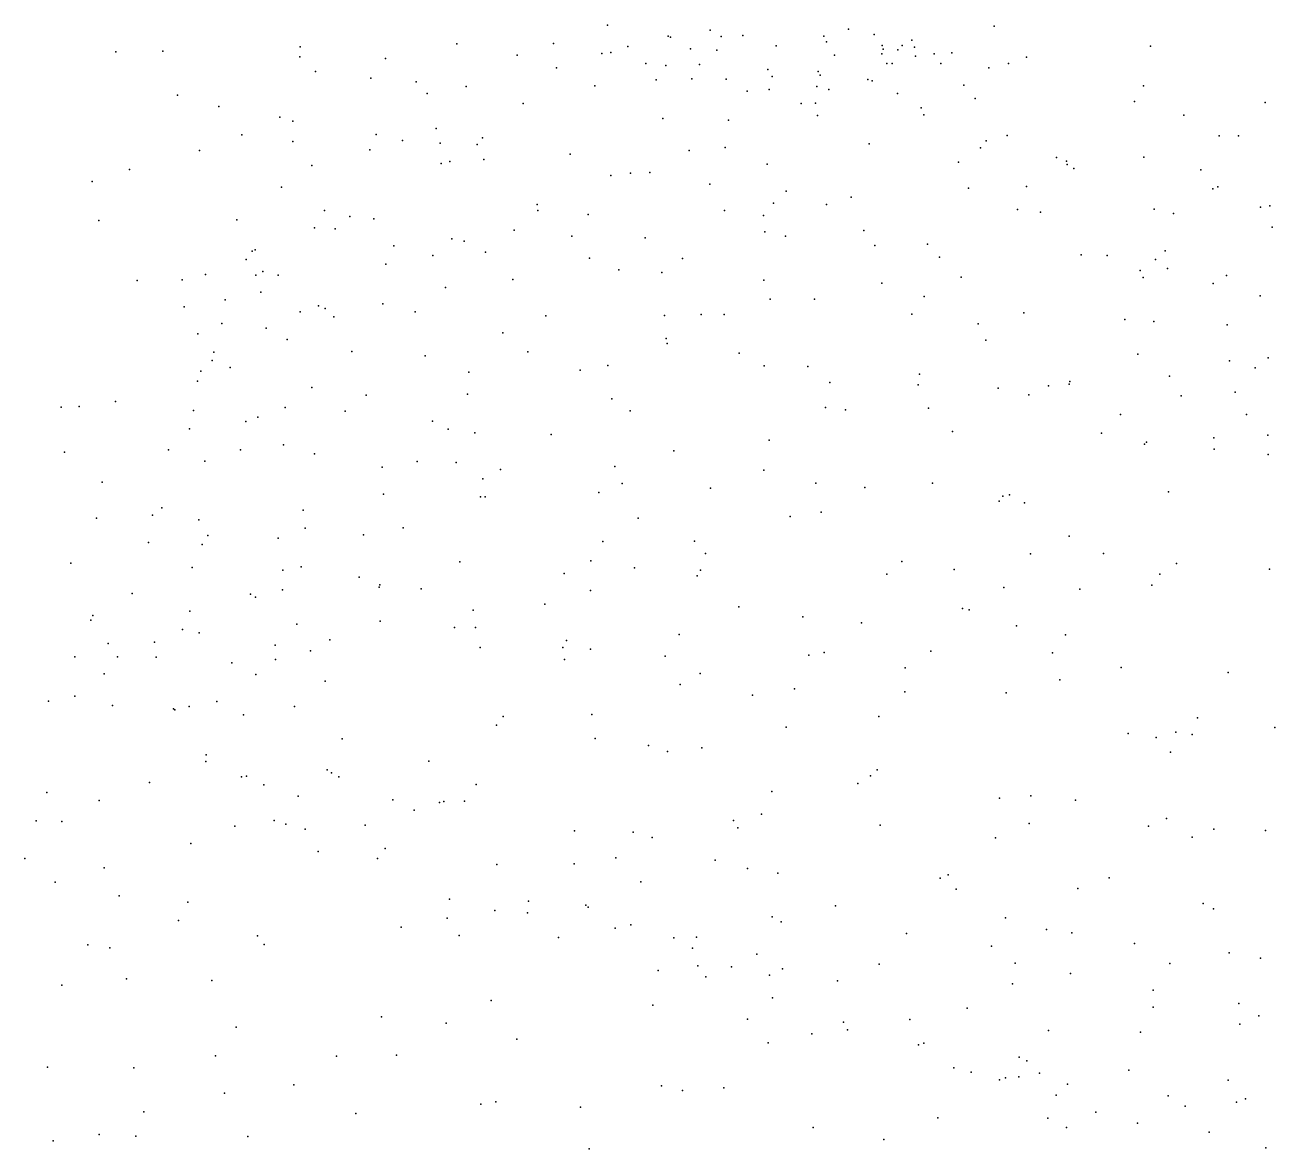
# Model space of a CAD drawing. Header units: metres. Extents: x -24.3 to 24.3, y -27.7 to 27.7.
# Drawn here: x -3.337 to -0.574, y -15.297 to -12.814 of the extents above; entities that cross this region are included whole.
import ezdxf

# ---------------------------------------------------------------- set-up
doc = ezdxf.new("R2010")
doc.units = ezdxf.units.M

msp = doc.modelspace()

# ---------------------------------------------------------------- linework, layer by layer
for p in [(-2.0495, -12.8142, 18.5923), (-1.195, -12.8166, 15.6029), (-1.9159, -12.8392, 18.5172), (-1.9105, -12.8414, 12.6291), (-1.8226, -12.8258, 11.7365), (-1.7985, -12.8395, 19.2361), (-1.7506, -12.8376, 8.8572), (-1.5715, -12.8388, -0.3524), (-1.5169, -12.8231, 19.1981), (-1.4603, -12.8353, 8.8111), (-3.136, -12.8735, -6.1347), (-3.0321, -12.872, 13.6687), (-2.7289, -12.8626, -1.1438), (-2.3823, -12.8558, -0.7995), (-2.1688, -12.8547, 12.8676), (-2.005, -12.8619, 19.1128), (-1.8663, -12.8671, 12.3477), (-1.808, -12.8695, -1.8786), (-1.6765, -12.8605, 18.4674), (-1.5656, -12.8516, 12.6956), (-1.4427, -12.8597, 19.0082), (-1.4401, -12.8675, 14.8204), (-1.4077, -12.869, 18.6248), (-1.3987, -12.8598, 14.5998), (-1.3767, -12.848, 18.9059), (-1.3712, -12.8629, 18.7721), (-0.8494, -12.8606, 9.5779), (-2.7297, -12.8848, 10.5129), (-2.5405, -12.888, 10.914), (-2.249, -12.8805, 11.5452), (-2.0625, -12.8774, 18.9573), (-2.0423, -12.875, 18.7533), (-1.9651, -12.8993, -6.3956), (-1.8464, -12.9011, 19.1057), (-1.5482, -12.8811, 12.4145), (-1.4436, -12.878, -1.7617), (-1.4326, -12.8993, 14.1138), (-1.4201, -12.899, 11.4258), (-1.3691, -12.8831, 13.865), (-1.3273, -12.8778, -0.2564), (-1.3131, -12.899, 11.2115), (-1.2887, -12.876, 13.6518), (-1.1632, -12.8991, -6.6863), (-1.1232, -12.8855, 10.5206), (-2.6948, -12.9167, -2.0719), (-2.1621, -12.9087, 11.7577), (-1.9206, -12.9034, 12.1083), (-1.6952, -12.9126, 19.0935), (-1.6858, -12.9279, 18.5821), (-1.5843, -12.9169, 15.1872), (-1.5793, -12.9253, 18.952), (-1.207, -12.9085, 13.2268), (-2.5729, -12.9313, -6.2141), (-2.4726, -12.9398, 11.2025), (-2.3617, -12.9498, 13.0032), (-2.0775, -12.9483, -0.5101), (-1.9418, -12.9356, 18.9021), (-1.8633, -12.9332, 18.8082), (-1.7871, -12.9336, 18.6951), (-1.6925, -12.9568, 18.9812), (-1.5871, -12.9497, 14.4989), (-1.5603, -12.9565, 18.7492), (-1.4739, -12.9346, -6.597), (-1.465, -12.9375, 11.6608), (-1.2624, -12.9472, 12.9556), (-0.865, -12.9486, 9.1432), (-3.0004, -12.9694, -1.4956), (-2.4482, -12.9658, 9.3471), (-1.7406, -12.9606, 18.8349), (-1.4089, -12.9657, 15.6044), (-1.237, -12.9764, 15.9245), (-0.8849, -12.983, 10.1796), (-2.9085, -12.9942, 13.5328), (-2.2364, -12.9879, 12.4192), (-1.6215, -12.9878, 14.0429), (-1.5902, -12.987, 15.4048), (-1.3565, -12.997, 12.156), (-0.596, -12.9854, -1.7947), (-2.7741, -13.0175, 10.2045), (-2.7452, -13.0265, 13.3178), (-1.9277, -13.0209, -0.361), (-1.7825, -13.0247, 15.2248), (-1.5853, -13.014, 8.8831), (-1.3506, -13.0129, 13.3817), (-0.7759, -13.0134, 9.9826), (-2.858, -13.0567, -2.0167), (-2.5611, -13.0561, 13.1345), (-2.4284, -13.0427, -1.9692), (-2.3259, -13.0636, 12.116), (-1.1662, -13.0585, 11.2362), (-0.6976, -13.0592, 9.5022), (-0.6553, -13.0589, 9.78), (-2.9514, -13.0911, -1.2449), (-2.7448, -13.0713, 10.6274), (-2.5746, -13.09, 11.6094), (-2.5029, -13.0697, -0.8048), (-2.4198, -13.0749, 11.8992), (-2.3375, -13.0779, -6.254), (-1.8694, -13.0915, 14.2033), (-1.7892, -13.0846, 13.9052), (-1.471, -13.077, 15.8381), (-1.2254, -13.0859, -1.5956), (-1.2124, -13.0704, 12.4999), (-2.417, -13.1204, 12.6153), (-2.3982, -13.1155, 12.3303), (-2.3231, -13.111, -0.6392), (-2.1318, -13.0994, -1.8651), (-1.6967, -13.1219, 13.6836), (-1.2739, -13.1173, 11.9686), (-1.0572, -13.1068, 10.9878), (-1.0352, -13.1153, 8.9702), (-1.0338, -13.1227, -6.8155), (-0.8645, -13.106, -0.1014), (-3.1062, -13.1336, -6.1257), (-2.7028, -13.1245, -0.9633), (-2.0426, -13.147, -6.3706), (-1.9989, -13.1412, 14.3752), (-1.956, -13.1403, 15.322), (-1.0192, -13.1309, 16.3118), (-0.7381, -13.1342, -6.8402), (-3.1887, -13.1601, -1.4951), (-2.7705, -13.1721, 11.1737), (-1.8234, -13.1661, 15.5882), (-1.252, -13.1749, 16.1818), (-1.1234, -13.1706, 11.494), (-0.7118, -13.1762, -1.5374), (-0.701, -13.1715, 10.1696), (-1.6546, -13.1816, -6.5468), (-1.5112, -13.1947, 13.1797), (-2.6754, -13.2238, 12.0005), (-2.2053, -13.2107, 14.8461), (-2.2034, -13.2237, 9.2014), (-2.0926, -13.2331, 14.0079), (-1.7914, -13.224, -0.1661), (-1.6829, -13.2075, 8.9415), (-1.5654, -13.2108, -1.607), (-1.1435, -13.222, 12.2243), (-1.0926, -13.2273, -1.482), (-0.8411, -13.2211, 10.7498), (-0.7986, -13.2307, 16.5669), (-0.6063, -13.2169, 9.9606), (-0.5858, -13.214, -0.1583), (-3.1741, -13.2458, -2.2759), (-2.8687, -13.2443, -6.1467), (-2.6191, -13.2372, -6.1746), (-2.5658, -13.2426, 12.4975), (-1.7045, -13.2347, 15.9574), (-0.5806, -13.2611, 9.3818), (-2.6975, -13.2623, 12.9318), (-2.6512, -13.2643, 12.2466), (-2.3939, -13.2867, -2.0217), (-2.256, -13.2677, 14.1595), (-2.1282, -13.2809, 15.4816), (-1.9662, -13.2843, 13.7079), (-1.7016, -13.2713, 13.3097), (-1.6562, -13.2805, 0.0126), (-1.483, -13.268, 16.154), (-2.8351, -13.3136, -0.9936), (-2.8282, -13.3106, 10.5834), (-2.5217, -13.3024, -0.7184), (-2.3661, -13.2916, 14.6757), (-2.3191, -13.3158, 15.3075), (-1.459, -13.3016, 0.1659), (-1.3423, -13.298, 8.8084), (-0.8172, -13.3131, 0.0941), (-2.8482, -13.3323, 10.8895), (-2.5395, -13.3424, 9.6088), (-2.436, -13.3233, 14.9345), (-2.0893, -13.3295, -1.7316), (-1.884, -13.3297, -1.6296), (-1.3158, -13.3271, 12.9147), (-1.0025, -13.3221, 11.8411), (-0.9449, -13.3237, 11.4569), (-0.8382, -13.3325, 10.979), (-2.9379, -13.3654, -2.2716), (-2.8266, -13.367, 11.5809), (-2.8114, -13.3588, 10.2172), (-2.7777, -13.3667, 13.1858), (-2.0243, -13.3552, -0.2406), (-1.9294, -13.3609, 15.9968), (-1.2683, -13.3712, -1.3914), (-0.8725, -13.3565, 8.9109), (-0.8116, -13.3519, -6.798), (-0.6817, -13.3679, 10.5164), (-3.0891, -13.3788, -1.1682), (-2.9899, -13.3772, 13.4299), (-2.4074, -13.3938, 13.9464), (-2.2592, -13.3764, -0.4682), (-1.7044, -13.378, -1.5007), (-1.4436, -13.3844, -6.6099), (-0.8657, -13.3722, -1.365), (-0.7112, -13.3853, 16.7672), (-2.8944, -13.4217, 11.3224), (-2.8156, -13.4045, 11.8149), (-1.6904, -13.42, 13.0758), (-1.592, -13.4197, 0.299), (-1.3497, -13.4139, 16.343), (-0.6072, -13.4125, -0.0162), (-2.9852, -13.4368, 13.8716), (-2.7289, -13.4478, 12.4801), (-2.6886, -13.4347, 14.7177), (-2.6734, -13.4406, 14.4608), (-2.5465, -13.4304, 15.2996), (-2.4747, -13.4478, -6.1879), (-1.8423, -13.4541, 0.2069), (-1.792, -13.4537, 8.9824), (-1.3768, -13.4528, 0.5505), (-1.1298, -13.4504, 0.5385), (-2.9022, -13.4733, -6.0862), (-2.6542, -13.4588, 14.043), (-2.1863, -13.4569, 15.9045), (-1.9236, -13.4556, -1.4342), (-1.2306, -13.4745, 12.5358), (-0.9064, -13.4648, 0.5498), (-0.8418, -13.4695, 11.3166), (-0.6798, -13.4768, 10.739), (-2.9553, -13.4968, -1.0148), (-2.8044, -13.484, 12.2248), (-2.7576, -13.5088, 12.742), (-2.2807, -13.4943, 13.3964), (-1.9198, -13.5066, 13.1552), (-2.9194, -13.5372, 14.1803), (-2.6149, -13.5354, 13.3352), (-2.226, -13.536, -6.2754), (-1.9175, -13.5178, -6.4004), (-1.2135, -13.5103, -1.1613), (-2.9234, -13.5553, 10.8294), (-2.4528, -13.5453, 15.7767), (-1.7587, -13.539, 16.277), (-0.8774, -13.5413, 11.8501), (-0.6746, -13.5564, 0.2913), (-0.5895, -13.5495, -0.2985), (-2.9482, -13.5792, 14.451), (-2.8839, -13.5709, 15.0497), (-2.3563, -13.5809, 9.4903), (-2.1097, -13.5764, -0.0731), (-2.0487, -13.5661, 9.1468), (-1.7033, -13.5673, 0.515), (-1.6071, -13.5688, -6.5146), (-1.3603, -13.5852, 12.7518), (-0.8072, -13.5899, 11.5532), (-0.6185, -13.5717, -0.9263), (-2.9559, -13.6007, 11.6247), (-2.7034, -13.6149, 9.9657), (-1.5582, -13.6043, 16.4112), (-1.363, -13.6094, 8.8143), (-1.1861, -13.6162, 16.6471), (-1.0748, -13.6115, -0.9752), (-1.0289, -13.6074, -6.7299), (-1.0274, -13.6018, 0.8621), (-3.1373, -13.6462, 14.6415), (-2.583, -13.6318, -1.9766), (-2.359, -13.6297, 16.0973), (-2.04, -13.6398, -1.1647), (-1.1184, -13.6311, 12.4336), (-0.7815, -13.6335, 16.8389), (-0.6627, -13.6255, -6.7615), (-3.2574, -13.6586, -2.3499), (-3.2176, -13.6572, -1.0565), (-2.9646, -13.6658, 11.8328), (-2.7624, -13.659, 15.6598), (-2.6291, -13.6673, 15.8737), (-1.9999, -13.6666, 0.2973), (-1.568, -13.6592, -1.0152), (-1.5238, -13.6642, 0.8706), (-1.3401, -13.6607, 0.9959), (-0.9156, -13.6744, 8.8382), (-0.637, -13.675, 11.0091), (-2.8489, -13.6902, 10.411), (-2.8222, -13.6805, 12.4877), (-2.4366, -13.6894, -1.7018), (-2.9735, -13.706, 15.4782), (-2.4019, -13.7067, 13.0427), (-2.3426, -13.7152, -1.4824), (-2.1742, -13.7191, 9.3379), (-1.6922, -13.7311, 12.8267), (-1.2873, -13.7122, -6.6171), (-0.9576, -13.7156, 1.1034), (-0.7095, -13.7264, 11.4144), (-0.59, -13.7202, 0.4841), (-3.2496, -13.758, 14.8335), (-3.0201, -13.753, -5.9822), (-2.8605, -13.7528, -0.7668), (-2.7661, -13.7417, -6.0413), (-1.9032, -13.7546, -0.9466), (-0.863, -13.7405, 12.1652), (-0.8584, -13.7361, -0.7452), (-0.7091, -13.7513, 0.8351), (-2.9396, -13.7781, -2.1875), (-2.6974, -13.7612, 12.8314), (-2.4704, -13.7783, 9.7053), (-2.3838, -13.7808, -0.2797), (-0.5895, -13.7629, -0.3682), (-2.5479, -13.791, 16.175), (-2.2863, -13.7958, -0.0145), (-2.0337, -13.7897, 0.6056), (-1.7039, -13.798, 16.5193), (-3.1666, -13.8243, 15.3963), (-2.325, -13.8167, 16.3042), (-2.0171, -13.8272, -6.318), (-1.8221, -13.8374, 0.9373), (-1.5891, -13.8263, -0.7778), (-1.4812, -13.8359, 16.6557), (-1.3311, -13.8261, -0.7222), (-2.5445, -13.8509, -1.6008), (-2.3305, -13.8562, -1.1935), (-2.3198, -13.8569, 9.5447), (-2.0685, -13.8469, 12.8886), (-1.1837, -13.866, 8.7713), (-1.1762, -13.855, 12.4249), (-1.1609, -13.8524, 1.3138), (-0.8095, -13.8452, -0.4629), (-3.0344, -13.8808, 11.0344), (-2.7224, -13.886, -0.5598), (-1.5772, -13.8902, -6.4684), (-1.1276, -13.8701, 16.8334), (-3.1788, -13.9038, 15.726), (-3.0554, -13.8971, 11.278), (-2.953, -13.9074, 12.0059), (-1.9818, -13.9035, -0.7782), (-1.6462, -13.8999, 12.628), (-2.9332, -13.942, -0.6565), (-2.7773, -13.9481, -5.962), (-2.718, -13.926, 12.6119), (-2.5891, -13.9402, 9.9513), (-2.5009, -13.9248, 12.656), (-1.0291, -13.9438, -0.4924), (-3.0644, -13.9577, 16.0727), (-2.9455, -13.9619, -2.0681), (-2.0602, -13.9552, 9.2921), (-1.857, -13.9543, 12.6498), (-3.2358, -14.0029, -2.2568), (-2.3763, -14.0003, 0.5781), (-2.0864, -13.9976, 12.7007), (-1.8331, -13.9817, 9.0701), (-1.3988, -13.9991, 1.4569), (-1.1145, -13.9822, -6.5984), (-0.9536, -13.9816, 16.9358), (-0.7919, -14.0035, -0.2551), (-2.9675, -14.0126, 10.8337), (-2.7675, -14.0189, 16.3169), (-2.7268, -14.0111, -0.3364), (-2.5988, -14.0339, 0.0541), (-2.1453, -14.0262, -0.684), (-1.9903, -14.0137, 1.1143), (-1.8513, -14.0313, 1.2824), (-1.8444, -14.0183, -6.3034), (-1.4319, -14.0274, 12.4713), (-1.2833, -14.0169, -0.4525), (-0.829, -14.0272, 1.5629), (-0.5862, -14.016, 11.6003), (-2.7679, -14.0619, -1.5298), (-2.5545, -14.0563, 0.2813), (-2.5527, -14.0506, 16.4795), (-2.4615, -14.0601, -0.8835), (-1.1735, -14.0569, 1.5888), (-1.0057, -14.0609, 8.7501), (-0.8466, -14.0517, 12.1031), (-3.1003, -14.07, 11.7609), (-2.8384, -14.0713, 10.4815), (-2.8274, -14.0779, 12.316), (-2.0875, -14.0636, -6.1856), (-2.973, -14.1091, -0.4617), (-2.3469, -14.1066, 16.6656), (-2.1882, -14.0937, 1.0251), (-1.7597, -14.0995, -0.492), (-1.2649, -14.1033, 12.3216), (-1.2505, -14.1064, 8.782), (-3.1918, -14.1289, 16.2633), (-3.1869, -14.119, -0.6231), (-2.7366, -14.1378, -1.1942), (-2.5521, -14.1313, 12.4485), (-2.388, -14.1449, 9.756), (-2.3412, -14.1455, -0.6646), (-1.6177, -14.1216, 16.7912), (-1.4881, -14.135, -6.393), (-1.1455, -14.1417, -0.3125), (-2.9887, -14.1498, 16.4341), (-2.9521, -14.1572, -1.681), (-2.6631, -14.1722, 10.1919), (-1.8911, -14.1607, 16.7912), (-1.0372, -14.1617, 12.1633), (-3.1534, -14.1809, -2.0011), (-3.051, -14.1775, 11.1153), (-2.7845, -14.1846, 0.1824), (-2.7061, -14.197, 0.4207), (-2.3311, -14.1892, -6.0312), (-2.1485, -14.1897, 16.7699), (-2.14, -14.174, 1.2466), (-2.0873, -14.1929, 12.4247), (-1.5709, -14.2004, 1.5943), (-1.3349, -14.1974, 1.7067), (-3.2271, -14.2098, 16.5096), (-3.1323, -14.2101, 11.425), (-3.0471, -14.2105, -0.2653), (-2.8803, -14.2232, 12.1288), (-2.7835, -14.216, 16.7402), (-2.1445, -14.2161, -0.4668), (-1.9225, -14.2089, 9.226), (-1.6049, -14.2064, -0.3537), (-1.066, -14.201, 16.8997), (-3.1618, -14.2476, -5.8054), (-2.827, -14.2487, -5.84), (-1.8448, -14.2469, -6.1996), (-1.3918, -14.2341, 16.826), (-0.9141, -14.2337, -0.0906), (-0.6779, -14.2446, 1.8722), (-2.6735, -14.2639, 0.7533), (-1.8891, -14.2709, -0.3655), (-1.6364, -14.2809, 8.9837), (-1.0498, -14.261, -6.4214), (-3.2855, -14.3079, -0.4002), (-3.2266, -14.2966, -1.8268), (-2.913, -14.3089, -1.2814), (-1.7292, -14.2945, 16.8845), (-1.3925, -14.2873, 12.2027), (-1.1688, -14.2896, 1.8403), (-3.1434, -14.3175, -0.071), (-3.0089, -14.3248, 11.657), (-3.0061, -14.3271, 16.9513), (-2.9746, -14.3199, 0.287), (-2.8541, -14.3383, 10.84), (-2.7416, -14.3197, -0.8881), (-2.0842, -14.3372, 9.4662), (-2.2947, -14.3612, 16.9064), (-2.2802, -14.342, 12.1351), (-1.6548, -14.3657, -6.2217), (-1.4501, -14.3421, 8.8464), (-0.7456, -14.3447, 16.9833), (-0.5743, -14.3658, 11.5094), (-2.6359, -14.3913, 11.9879), (-2.0771, -14.3907, 16.9032), (-0.899, -14.3792, 2.0132), (-0.8368, -14.3879, 8.758), (-0.7936, -14.3764, -6.3602), (-0.7574, -14.3817, 11.6977), (-1.9591, -14.4059, -6.0817), (-1.9167, -14.4194, 9.2913), (-1.841, -14.4109, 12.0814), (-0.8051, -14.4207, 0.0814), (-2.9374, -14.4412, 0.7852), (-2.9368, -14.4263, 11.478), (-2.4442, -14.4404, 1.3219), (-2.8588, -14.4749, 11.0648), (-2.8477, -14.4734, 17.2732), (-2.6696, -14.4598, 17.1054), (-2.6594, -14.4664, -5.7837), (-2.6436, -14.4753, -0.6759), (-1.4681, -14.4732, 11.983), (-1.4539, -14.4596, -6.2044), (-3.0622, -14.4877, -1.3194), (-2.8092, -14.4925, 0.989), (-2.3401, -14.4919, 11.8985), (-1.4963, -14.4902, 16.8967), (-3.2887, -14.5097, 0.3141), (-3.173, -14.5277, 0.596), (-2.733, -14.518, 10.7968), (-2.5241, -14.5257, 11.776), (-2.421, -14.5317, 17.1109), (-2.4111, -14.5298, -5.8447), (-2.3659, -14.5289, 10.1366), (-1.6861, -14.5078, 11.9468), (-1.183, -14.522, 0.0118), (-1.1137, -14.5173, 16.9242), (-1.015, -14.5269, 8.7347), (-2.4766, -14.5486, 10.3612), (-1.7092, -14.5577, 9.1123), (-3.3125, -14.572, -1.4034), (-3.2556, -14.5741, -5.6851), (-2.8732, -14.5841, -0.8407), (-2.7863, -14.5714, 11.26), (-2.7609, -14.5799, 17.4899), (-2.5849, -14.5821, 10.6001), (-1.7712, -14.5719, 16.9986), (-1.4468, -14.582, 8.928), (-1.1174, -14.5781, 11.8501), (-0.8542, -14.5842, 11.7227), (-0.8139, -14.5669, -6.2305), (-2.7179, -14.5908, 1.2496), (-2.1229, -14.5945, -0.2629), (-1.9929, -14.5974, 11.847), (-1.9511, -14.6089, -5.9928), (-1.7613, -14.5877, -0.166), (-1.1918, -14.6102, 1.9728), (-0.7574, -14.6086, 0.2158), (-0.7097, -14.5911, 8.8147), (-0.5953, -14.5937, 2.259), (-2.9707, -14.6227, 1.0664), (-2.6891, -14.6403, 11.0055), (-2.5407, -14.6333, 17.4122), (-3.3371, -14.6559, 0.677), (-2.5582, -14.6555, -0.5517), (-2.2945, -14.6685, 11.6101), (-2.1233, -14.6677, 9.9608), (-2.0314, -14.6538, 9.7383), (-1.8113, -14.659, 9.4156), (-3.1619, -14.676, 18.2557), (-1.7404, -14.6778, 1.7822), (-1.6735, -14.688, -6.0039), (-1.2967, -14.6916, 11.6855), (-3.2706, -14.7081, -1.1595), (-1.9756, -14.7069, 11.6143), (-1.314, -14.6992, -6.0716), (-1.279, -14.723, 8.9611), (-1.0101, -14.7217, 0.1545), (-0.941, -14.6981, 2.1356), (-3.1288, -14.7377, -0.9968), (-2.9775, -14.7518, 1.2751), (-2.3988, -14.7455, 10.9377), (-2.2244, -14.7501, 10.5169), (-2.2988, -14.7701, 11.1979), (-2.2264, -14.7753, 1.6128), (-2.0975, -14.7586, 10.3186), (-2.0922, -14.7631, 11.4296), (-1.5458, -14.7604, 9.1871), (-0.733, -14.7552, 11.448), (-0.7099, -14.7664, 17.023), (-2.998, -14.7922, 18.1125), (-2.5055, -14.8072, 1.5034), (-2.4039, -14.7874, -5.7307), (-1.9983, -14.8021, -5.8588), (-1.6857, -14.7847, -0.0425), (-1.6657, -14.7953, 11.4852), (-1.1698, -14.7867, 11.5216), (-2.8233, -14.8263, 17.9123), (-2.3775, -14.826, -0.3492), (-2.1579, -14.8299, 10.9128), (-2.0327, -14.8097, -0.1627), (-1.903, -14.8309, 1.7861), (-1.8529, -14.8291, 9.9057), (-1.3885, -14.8211, 1.9706), (-1.0794, -14.8122, -6.0337), (-1.0232, -14.8196, 16.9777), (-3.1983, -14.8462, -5.6161), (-3.1499, -14.8532, 18.5369), (-2.8086, -14.8453, -5.6417), (-1.8614, -14.8535, 11.1964), (-1.2008, -14.8495, 0.1539), (-0.885, -14.8431, 8.9144), (-1.7199, -14.8666, 9.6367), (-1.4494, -14.889, 11.3115), (-1.1484, -14.8865, 9.0941), (-0.8066, -14.8873, 11.2734), (-0.6759, -14.8641, 0.428), (-0.6062, -14.8756, 2.4579), (-1.9379, -14.9029, 10.6614), (-1.8501, -14.893, 17.1679), (-1.8322, -14.9168, 10.3248), (-1.7759, -14.8946, -5.8422), (-1.6917, -14.9135, 10.9571), (-1.6632, -14.8993, 1.8991), (-1.0263, -14.9095, 2.1885), (-3.2558, -14.9351, -0.9768), (-3.1131, -14.9213, 1.3747), (-2.9239, -14.9251, -0.786), (-1.5412, -14.9261, 9.4331), (-1.1547, -14.9321, 11.2727), (-0.8435, -14.9465, 0.3065), (-2.3065, -14.9695, 1.6744), (-1.6849, -14.963, 10.7207), (-1.9498, -14.9797, -5.7417), (-1.2549, -14.9861, 11.0478), (-0.8436, -14.984, 16.9018), (-0.6542, -14.9762, 11.1383), (-2.8707, -15.0279, 1.5296), (-2.5489, -15.0053, -5.6159), (-2.4063, -15.0195, 17.6925), (-1.7399, -15.0107, 0.0225), (-1.5283, -15.017, 9.8651), (-1.3815, -15.0109, -5.8176), (-0.6521, -15.0215, 9.0853), (-0.6098, -15.0029, -5.8232), (-2.2497, -15.0547, 17.5418), (-1.5981, -15.0432, 17.1317), (-1.5192, -15.034, 10.5603), (-1.075, -15.0356, -5.839), (-0.8716, -15.0391, 11.0796), (-1.6942, -15.0627, -5.7195), (-1.3622, -15.0673, 9.6622), (-1.3505, -15.0635, 9.4268), (-2.9164, -15.0913, 18.5228), (-2.6489, -15.092, 1.6091), (-2.5158, -15.0903, 17.9716), (-1.1401, -15.0947, 10.798), (-1.1226, -15.1025, 9.2737), (-3.2873, -15.1164, 1.4715), (-3.0966, -15.1178, 18.7379), (-1.2844, -15.1183, 16.9701), (-1.2458, -15.1275, 10.373), (-1.1696, -15.1401, 9.8612), (-1.1406, -15.1381, 9.504), (-1.0945, -15.1298, 2.3021), (-0.8973, -15.1229, 9.1569), (-2.7429, -15.1555, 18.3189), (-1.9304, -15.1581, -0.0424), (-1.7926, -15.1623, 1.9542), (-1.1832, -15.1447, 10.1399), (-1.033, -15.154, 10.6081), (-0.6775, -15.1451, 0.5236), (-2.8964, -15.1738, -0.6909), (-2.2962, -15.1934, -0.2023), (-1.8835, -15.1683, 17.2623), (-1.0583, -15.1786, 16.8344), (-0.8101, -15.1801, 2.5391), (-0.6594, -15.1941, 10.5625), (-0.6398, -15.1863, -5.6449), (-3.0745, -15.215, 1.6165), (-2.6056, -15.2187, -5.5372), (-2.3298, -15.1984, -5.5391), (-2.1096, -15.2051, 1.8658), (-0.9706, -15.2163, 10.0986), (-0.7728, -15.203, 9.4247), (-1.5949, -15.2498, 0.1237), (-1.3194, -15.2283, 0.2506), (-1.0763, -15.2289, -5.6702), (-1.0351, -15.2498, 0.3846), (-0.8779, -15.2406, 9.8717), (-3.1733, -15.265, 5.8562), (-3.0921, -15.2691, 6.0601), (-2.8446, -15.2695, -5.5233), (-1.4386, -15.2767, 2.1685), (-0.7197, -15.2599, 10.3229), (-3.2746, -15.2791, -0.8598), (-2.0904, -15.2973, 17.4755), (-0.5945, -15.2945, 9.7319)]:
    msp.add_point(p)

doc.saveas('drawing.dxf')
